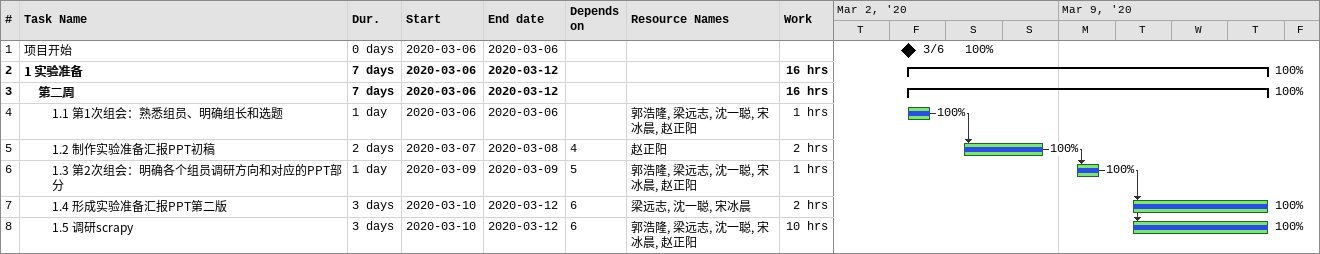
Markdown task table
| ID | Level | Task | Duration | Start | Finish | Predecessors | Resources | % complete | Work (h) |
|---|---|---|---|---|---|---|---|---|---|
| 1 | 1 | 项目开始 | 0d | 2020-03-06 | 2020-03-06 |  |  | 100 |  |
| 2 | 1 | **1 实验准备** | 7d | 2020-03-06 | 2020-03-12 |  |  | 100 | 16 |
| 3 | 2 | **第二周** | 7d | 2020-03-06 | 2020-03-12 |  |  | 100 | 16 |
| 4 | 3 | 1.1 第1次组会：熟悉组员、明确组长和选题 | 1d | 2020-03-06 | 2020-03-06 |  | 郭浩隆, 梁远志, 沈一聪, 宋冰晨, 赵正阳 | 100 | 1 |
| 5 | 3 | 1.2 制作实验准备汇报PPT初稿 | 2d | 2020-03-07 | 2020-03-08 | 4 | 赵正阳 | 100 | 2 |
| 6 | 3 | 1.3 第2次组会：明确各个组员调研方向和对应的PPT部分 | 1d | 2020-03-09 | 2020-03-09 | 5 | 郭浩隆, 梁远志, 沈一聪, 宋冰晨, 赵正阳 | 100 | 1 |
| 7 | 3 | 1.4 形成实验准备汇报PPT第二版 | 3d | 2020-03-10 | 2020-03-12 | 6 | 梁远志, 沈一聪, 宋冰晨 | 100 | 2 |
| 8 | 3 | 1.5 调研scrapy | 3d | 2020-03-10 | 2020-03-12 | 6 | 郭浩隆, 梁远志, 沈一聪, 宋冰晨, 赵正阳 | 100 | 10 |
